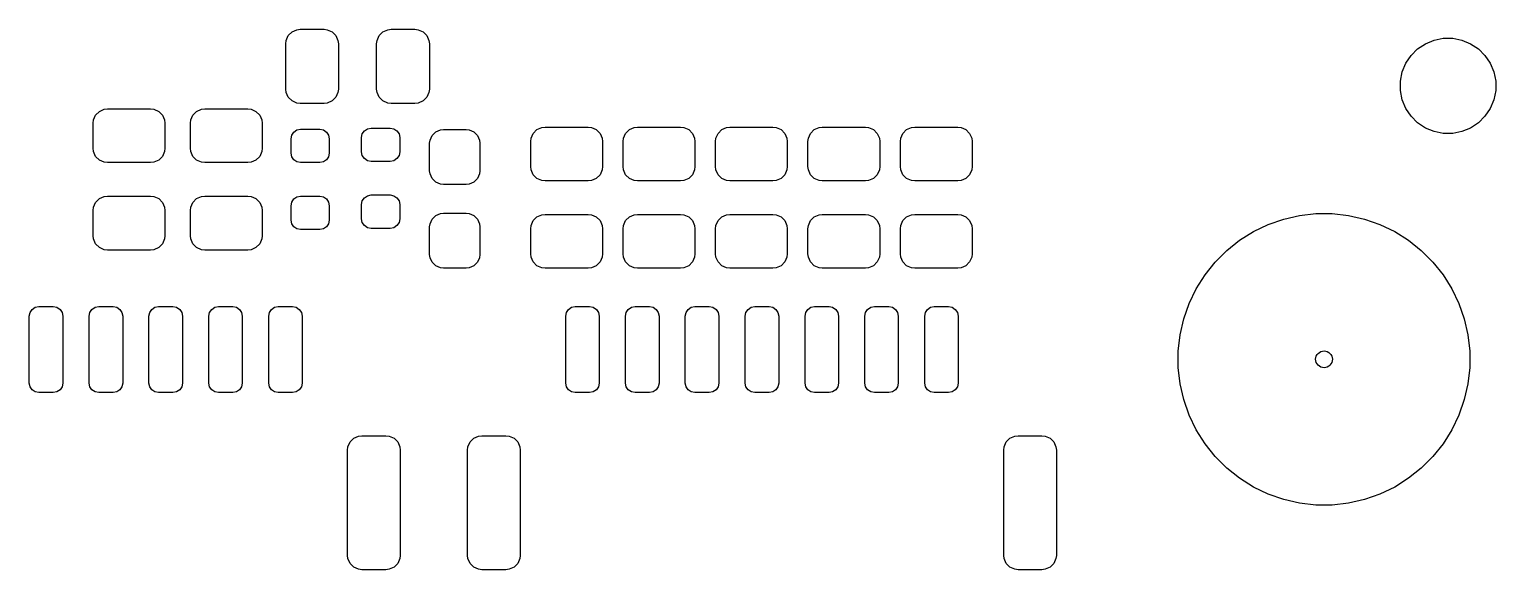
# Model space of a CAD drawing. Extents: x 0.24 to 2.94, y 0.23 to 2.13.
# Drawn here: x 1.735 to 2.941, y 0.227 to 0.672 of the extents above; entities that cross this region are included whole.
import ezdxf

# ---------------------------------------------------------------- set-up
doc = ezdxf.new("R2010")
doc.units = 0
doc.header["$MEASUREMENT"] = 0
doc.layers.add('BLACK', color=7, linetype='CONTINUOUS')

msp = doc.modelspace()

# ---------------------------------------------------------------- linework, layer by layer
at = {"layer": 'BLACK', "linetype": 'CONTINUOUS'}
for p, q in [((1.9463, 0.6624), (1.948, 0.6664)), ((1.948, 0.6664), (1.9511, 0.6694)), ((1.9511, 0.6694), (1.9551, 0.6712)), ((1.9551, 0.6712), (1.9578, 0.6715)), ((1.9578, 0.6715), (1.9774, 0.6715)), ((1.9774, 0.6715), (1.9801, 0.6712)), ((1.9801, 0.6712), (1.9841, 0.6694)), ((1.9841, 0.6694), (1.9872, 0.6664)), ((1.9872, 0.6664), (1.9889, 0.6624)), ((2.0211, 0.6624), (2.0228, 0.6664)), ((2.0228, 0.6664), (2.0259, 0.6694)), ((2.0259, 0.6694), (2.0299, 0.6712)), ((2.0299, 0.6712), (2.0326, 0.6715)), ((2.0326, 0.6715), (2.0522, 0.6715)), ((2.0522, 0.6715), (2.0549, 0.6712)), ((2.0549, 0.6712), (2.0589, 0.6694)), ((2.0589, 0.6694), (2.062, 0.6664)), ((2.062, 0.6664), (2.0637, 0.6624)), ((2.8906, 0.6627), (2.8981, 0.6642)), ((2.8981, 0.6642), (2.9059, 0.6642)), ((2.9059, 0.6642), (2.9134, 0.6627)), ((1.9459, 0.6597), (1.9463, 0.6624)), ((1.9459, 0.6223), (1.9459, 0.6597)), ((1.9889, 0.6624), (1.9893, 0.6597)), ((1.9893, 0.6597), (1.9893, 0.6223)), ((2.0207, 0.6597), (2.0211, 0.6624)), ((2.0207, 0.6223), (2.0207, 0.6597)), ((2.0637, 0.6624), (2.0641, 0.6597)), ((2.0641, 0.6597), (2.0641, 0.6223)), ((2.8716, 0.65), (2.877, 0.6554)), ((2.877, 0.6554), (2.8834, 0.6597)), ((2.8834, 0.6597), (2.8906, 0.6627)), ((2.9134, 0.6627), (2.9206, 0.6597)), ((2.9206, 0.6597), (2.927, 0.6554)), ((2.927, 0.6554), (2.9324, 0.65)), ((2.8643, 0.6364), (2.8673, 0.6436)), ((2.8673, 0.6436), (2.8716, 0.65)), ((2.9324, 0.65), (2.9367, 0.6436)), ((2.9367, 0.6436), (2.9397, 0.6364)), ((2.8628, 0.6289), (2.8643, 0.6364)), ((2.8628, 0.6211), (2.8628, 0.6289)), ((2.9397, 0.6364), (2.9412, 0.6289)), ((2.9412, 0.6289), (2.9412, 0.6211)), ((1.9463, 0.6196), (1.9459, 0.6223)), ((1.948, 0.6156), (1.9463, 0.6196)), ((1.9511, 0.6126), (1.948, 0.6156)), ((1.9872, 0.6156), (1.9841, 0.6126)), ((1.9889, 0.6196), (1.9872, 0.6156)), ((1.9893, 0.6223), (1.9889, 0.6196)), ((2.0211, 0.6196), (2.0207, 0.6223)), ((2.0228, 0.6156), (2.0211, 0.6196)), ((2.0259, 0.6126), (2.0228, 0.6156)), ((2.062, 0.6156), (2.0589, 0.6126)), ((2.0637, 0.6196), (2.062, 0.6156)), ((2.0641, 0.6223), (2.0637, 0.6196)), ((2.8643, 0.6136), (2.8628, 0.6211)), ((2.9412, 0.6211), (2.9397, 0.6136)), ((1.7895, 0.6009), (1.7926, 0.604)), ((1.7926, 0.604), (1.7966, 0.6058)), ((1.7966, 0.6058), (1.7993, 0.6061)), ((1.7993, 0.6061), (1.8347, 0.6061)), ((1.8347, 0.6061), (1.8374, 0.6058)), ((1.8374, 0.6058), (1.8414, 0.604)), ((1.8414, 0.604), (1.8445, 0.6009)), ((1.8695, 0.6009), (1.8726, 0.604)), ((1.8726, 0.604), (1.8766, 0.6058)), ((1.8766, 0.6058), (1.8793, 0.6061)), ((1.8793, 0.6061), (1.9147, 0.6061)), ((1.9147, 0.6061), (1.9174, 0.6058)), ((1.9174, 0.6058), (1.9214, 0.604)), ((1.9214, 0.604), (1.9245, 0.6009)), ((1.9551, 0.6108), (1.9511, 0.6126)), ((1.9578, 0.6105), (1.9551, 0.6108)), ((1.9774, 0.6105), (1.9578, 0.6105)), ((1.9801, 0.6108), (1.9774, 0.6105)), ((1.9841, 0.6126), (1.9801, 0.6108)), ((2.0299, 0.6108), (2.0259, 0.6126)), ((2.0326, 0.6105), (2.0299, 0.6108)), ((2.0522, 0.6105), (2.0326, 0.6105)), ((2.0549, 0.6108), (2.0522, 0.6105)), ((2.0589, 0.6126), (2.0549, 0.6108)), ((2.8673, 0.6064), (2.8643, 0.6136)), ((2.8716, 0.6), (2.8673, 0.6064)), ((2.9367, 0.6064), (2.9324, 0.6)), ((2.9397, 0.6136), (2.9367, 0.6064)), ((1.7875, 0.5943), (1.7878, 0.597)), ((1.7875, 0.5736), (1.7875, 0.5943)), ((1.7878, 0.597), (1.7895, 0.6009)), ((1.8445, 0.6009), (1.8462, 0.597)), ((1.8462, 0.597), (1.8465, 0.5943)), ((1.8465, 0.5943), (1.8465, 0.5736)), ((1.8675, 0.5943), (1.8678, 0.597)), ((1.8675, 0.5736), (1.8675, 0.5943)), ((1.8678, 0.597), (1.8695, 0.6009)), ((1.9245, 0.6009), (1.9262, 0.597)), ((1.9262, 0.597), (1.9265, 0.5943)), ((1.9265, 0.5943), (1.9265, 0.5736)), ((2.1566, 0.5908), (2.1593, 0.5911)), ((2.1593, 0.5911), (2.1947, 0.5911)), ((2.1947, 0.5911), (2.1974, 0.5908)), ((2.2326, 0.5908), (2.2353, 0.5911)), ((2.2353, 0.5911), (2.2707, 0.5911)), ((2.2707, 0.5911), (2.2734, 0.5908)), ((2.3086, 0.5908), (2.3113, 0.5911)), ((2.3113, 0.5911), (2.3467, 0.5911)), ((2.3467, 0.5911), (2.3494, 0.5908)), ((2.3846, 0.5908), (2.3873, 0.5911)), ((2.3873, 0.5911), (2.4227, 0.5911)), ((2.4227, 0.5911), (2.4254, 0.5908)), ((2.4606, 0.5908), (2.4633, 0.5911)), ((2.4633, 0.5911), (2.4987, 0.5911)), ((2.4987, 0.5911), (2.5014, 0.5908)), ((2.877, 0.5946), (2.8716, 0.6)), ((2.8834, 0.5903), (2.877, 0.5946)), ((2.927, 0.5946), (2.9206, 0.5903)), ((2.9324, 0.6), (2.927, 0.5946)), ((1.9503, 0.5815), (1.9509, 0.5845)), ((1.9503, 0.5697), (1.9503, 0.5815)), ((1.9509, 0.5845), (1.9526, 0.587)), ((1.9526, 0.587), (1.9551, 0.5887)), ((1.9551, 0.5887), (1.9581, 0.5893)), ((1.9581, 0.5893), (1.9739, 0.5893)), ((1.9739, 0.5893), (1.9769, 0.5887)), ((1.9769, 0.5887), (1.9794, 0.587)), ((1.9794, 0.587), (1.9811, 0.5845)), ((1.9811, 0.5845), (1.9817, 0.5815)), ((1.9817, 0.5815), (1.9817, 0.5697)), ((2.0083, 0.5825), (2.0089, 0.5855)), ((2.0083, 0.5707), (2.0083, 0.5825)), ((2.0089, 0.5855), (2.0106, 0.588)), ((2.0106, 0.588), (2.0131, 0.5897)), ((2.0131, 0.5897), (2.0161, 0.5903)), ((2.0161, 0.5903), (2.0319, 0.5903)), ((2.0319, 0.5903), (2.0349, 0.5897)), ((2.0349, 0.5897), (2.0374, 0.588)), ((2.0374, 0.588), (2.0391, 0.5855)), ((2.0391, 0.5855), (2.0397, 0.5825)), ((2.0397, 0.5825), (2.0397, 0.5707)), ((2.0643, 0.5778), (2.0646, 0.5804)), ((2.0646, 0.5804), (2.0663, 0.5842)), ((2.0663, 0.5842), (2.0693, 0.5871)), ((2.0693, 0.5871), (2.0731, 0.5888)), ((2.0731, 0.5888), (2.0756, 0.5891)), ((2.0756, 0.5891), (2.0944, 0.5891)), ((2.0944, 0.5891), (2.0969, 0.5888)), ((2.0969, 0.5888), (2.1007, 0.5871)), ((2.1007, 0.5871), (2.1037, 0.5842)), ((2.1037, 0.5842), (2.1054, 0.5804)), ((2.1054, 0.5804), (2.1057, 0.5778)), ((2.1475, 0.5793), (2.1478, 0.582)), ((2.1475, 0.5586), (2.1475, 0.5793)), ((2.1478, 0.582), (2.1495, 0.5859)), ((2.1495, 0.5859), (2.1526, 0.589)), ((2.1526, 0.589), (2.1566, 0.5908)), ((2.1974, 0.5908), (2.2014, 0.589)), ((2.2014, 0.589), (2.2045, 0.5859)), ((2.2045, 0.5859), (2.2062, 0.582)), ((2.2062, 0.582), (2.2065, 0.5793)), ((2.2065, 0.5793), (2.2065, 0.5586)), ((2.2235, 0.5793), (2.2238, 0.582)), ((2.2235, 0.5586), (2.2235, 0.5793)), ((2.2238, 0.582), (2.2255, 0.5859)), ((2.2255, 0.5859), (2.2286, 0.589)), ((2.2286, 0.589), (2.2326, 0.5908)), ((2.2734, 0.5908), (2.2774, 0.589)), ((2.2774, 0.589), (2.2805, 0.5859)), ((2.2805, 0.5859), (2.2822, 0.582)), ((2.2822, 0.582), (2.2825, 0.5793)), ((2.2825, 0.5793), (2.2825, 0.5586)), ((2.2995, 0.5793), (2.2998, 0.582)), ((2.2995, 0.5586), (2.2995, 0.5793)), ((2.2998, 0.582), (2.3015, 0.5859)), ((2.3015, 0.5859), (2.3046, 0.589)), ((2.3046, 0.589), (2.3086, 0.5908)), ((2.3494, 0.5908), (2.3534, 0.589)), ((2.3534, 0.589), (2.3565, 0.5859)), ((2.3565, 0.5859), (2.3582, 0.582)), ((2.3582, 0.582), (2.3585, 0.5793)), ((2.3585, 0.5793), (2.3585, 0.5586)), ((2.3755, 0.5793), (2.3758, 0.582)), ((2.3755, 0.5586), (2.3755, 0.5793)), ((2.3758, 0.582), (2.3775, 0.5859)), ((2.3775, 0.5859), (2.3806, 0.589)), ((2.3806, 0.589), (2.3846, 0.5908)), ((2.4254, 0.5908), (2.4294, 0.589)), ((2.4294, 0.589), (2.4325, 0.5859)), ((2.4325, 0.5859), (2.4342, 0.582)), ((2.4342, 0.582), (2.4345, 0.5793)), ((2.4345, 0.5793), (2.4345, 0.5586)), ((2.4515, 0.5793), (2.4518, 0.582)), ((2.4515, 0.5586), (2.4515, 0.5793)), ((2.4518, 0.582), (2.4535, 0.5859)), ((2.4535, 0.5859), (2.4566, 0.589)), ((2.4566, 0.589), (2.4606, 0.5908)), ((2.5014, 0.5908), (2.5054, 0.589)), ((2.5054, 0.589), (2.5085, 0.5859)), ((2.5085, 0.5859), (2.5102, 0.582)), ((2.5102, 0.582), (2.5105, 0.5793)), ((2.5105, 0.5793), (2.5105, 0.5586)), ((2.8906, 0.5873), (2.8834, 0.5903)), ((2.8981, 0.5858), (2.8906, 0.5873)), ((2.9059, 0.5858), (2.8981, 0.5858)), ((2.9134, 0.5873), (2.9059, 0.5858)), ((2.9206, 0.5903), (2.9134, 0.5873)), ((1.7878, 0.5709), (1.7875, 0.5736)), ((1.7895, 0.5669), (1.7878, 0.5709)), ((1.7926, 0.5638), (1.7895, 0.5669)), ((1.8445, 0.5669), (1.8414, 0.5638)), ((1.8462, 0.5709), (1.8445, 0.5669)), ((1.8465, 0.5736), (1.8462, 0.5709)), ((1.8678, 0.5709), (1.8675, 0.5736)), ((1.8695, 0.5669), (1.8678, 0.5709)), ((1.8726, 0.5638), (1.8695, 0.5669)), ((1.9245, 0.5669), (1.9214, 0.5638)), ((1.9262, 0.5709), (1.9245, 0.5669)), ((1.9265, 0.5736), (1.9262, 0.5709)), ((1.9509, 0.5666), (1.9503, 0.5697)), ((1.9817, 0.5697), (1.9811, 0.5666)), ((2.0089, 0.5676), (2.0083, 0.5707)), ((2.0106, 0.5651), (2.0089, 0.5676)), ((2.0391, 0.5676), (2.0374, 0.5651)), ((2.0397, 0.5707), (2.0391, 0.5676)), ((2.0643, 0.5551), (2.0643, 0.5778)), ((2.1057, 0.5778), (2.1057, 0.5551)), ((1.7966, 0.5621), (1.7926, 0.5638)), ((1.7993, 0.5618), (1.7966, 0.5621)), ((1.8347, 0.5618), (1.7993, 0.5618)), ((1.8374, 0.5621), (1.8347, 0.5618)), ((1.8414, 0.5638), (1.8374, 0.5621)), ((1.8766, 0.5621), (1.8726, 0.5638)), ((1.8793, 0.5618), (1.8766, 0.5621)), ((1.9147, 0.5618), (1.8793, 0.5618)), ((1.9174, 0.5621), (1.9147, 0.5618)), ((1.9214, 0.5638), (1.9174, 0.5621)), ((1.9526, 0.5641), (1.9509, 0.5666)), ((1.9551, 0.5624), (1.9526, 0.5641)), ((1.9581, 0.5618), (1.9551, 0.5624)), ((1.9739, 0.5618), (1.9581, 0.5618)), ((1.9769, 0.5624), (1.9739, 0.5618)), ((1.9794, 0.5641), (1.9769, 0.5624)), ((1.9811, 0.5666), (1.9794, 0.5641)), ((2.0131, 0.5634), (2.0106, 0.5651)), ((2.0161, 0.5628), (2.0131, 0.5634)), ((2.0319, 0.5628), (2.0161, 0.5628)), ((2.0349, 0.5634), (2.0319, 0.5628)), ((2.0374, 0.5651), (2.0349, 0.5634)), ((2.0646, 0.5525), (2.0643, 0.5551)), ((2.1057, 0.5551), (2.1054, 0.5525)), ((2.1478, 0.5559), (2.1475, 0.5586)), ((2.1495, 0.5519), (2.1478, 0.5559)), ((2.2062, 0.5559), (2.2045, 0.5519)), ((2.2065, 0.5586), (2.2062, 0.5559)), ((2.2238, 0.5559), (2.2235, 0.5586)), ((2.2255, 0.5519), (2.2238, 0.5559)), ((2.2822, 0.5559), (2.2805, 0.5519)), ((2.2825, 0.5586), (2.2822, 0.5559)), ((2.2998, 0.5559), (2.2995, 0.5586)), ((2.3015, 0.5519), (2.2998, 0.5559)), ((2.3582, 0.5559), (2.3565, 0.5519)), ((2.3585, 0.5586), (2.3582, 0.5559)), ((2.3758, 0.5559), (2.3755, 0.5586)), ((2.3775, 0.5519), (2.3758, 0.5559)), ((2.4342, 0.5559), (2.4325, 0.5519)), ((2.4345, 0.5586), (2.4342, 0.5559)), ((2.4518, 0.5559), (2.4515, 0.5586)), ((2.4535, 0.5519), (2.4518, 0.5559)), ((2.5102, 0.5559), (2.5085, 0.5519)), ((2.5105, 0.5586), (2.5102, 0.5559)), ((2.0663, 0.5487), (2.0646, 0.5525)), ((2.0693, 0.5458), (2.0663, 0.5487)), ((2.0731, 0.5441), (2.0693, 0.5458)), ((2.0756, 0.5438), (2.0731, 0.5441)), ((2.0944, 0.5438), (2.0756, 0.5438)), ((2.0969, 0.5441), (2.0944, 0.5438)), ((2.1007, 0.5458), (2.0969, 0.5441)), ((2.1037, 0.5487), (2.1007, 0.5458)), ((2.1054, 0.5525), (2.1037, 0.5487)), ((2.1526, 0.5488), (2.1495, 0.5519)), ((2.1566, 0.5471), (2.1526, 0.5488)), ((2.1593, 0.5468), (2.1566, 0.5471)), ((2.1947, 0.5468), (2.1593, 0.5468)), ((2.1974, 0.5471), (2.1947, 0.5468)), ((2.2014, 0.5488), (2.1974, 0.5471)), ((2.2045, 0.5519), (2.2014, 0.5488)), ((2.2286, 0.5488), (2.2255, 0.5519)), ((2.2326, 0.5471), (2.2286, 0.5488)), ((2.2353, 0.5468), (2.2326, 0.5471)), ((2.2707, 0.5468), (2.2353, 0.5468)), ((2.2734, 0.5471), (2.2707, 0.5468)), ((2.2774, 0.5488), (2.2734, 0.5471)), ((2.2805, 0.5519), (2.2774, 0.5488)), ((2.3046, 0.5488), (2.3015, 0.5519)), ((2.3086, 0.5471), (2.3046, 0.5488)), ((2.3113, 0.5468), (2.3086, 0.5471)), ((2.3467, 0.5468), (2.3113, 0.5468)), ((2.3494, 0.5471), (2.3467, 0.5468)), ((2.3534, 0.5488), (2.3494, 0.5471)), ((2.3565, 0.5519), (2.3534, 0.5488)), ((2.3806, 0.5488), (2.3775, 0.5519)), ((2.3846, 0.5471), (2.3806, 0.5488)), ((2.3873, 0.5468), (2.3846, 0.5471)), ((2.4227, 0.5468), (2.3873, 0.5468)), ((2.4254, 0.5471), (2.4227, 0.5468)), ((2.4294, 0.5488), (2.4254, 0.5471)), ((2.4325, 0.5519), (2.4294, 0.5488)), ((2.4566, 0.5488), (2.4535, 0.5519)), ((2.4606, 0.5471), (2.4566, 0.5488)), ((2.4633, 0.5468), (2.4606, 0.5471)), ((2.4987, 0.5468), (2.4633, 0.5468)), ((2.5014, 0.5471), (2.4987, 0.5468)), ((2.5054, 0.5488), (2.5014, 0.5471)), ((2.5085, 0.5519), (2.5054, 0.5488)), ((1.7895, 0.5291), (1.7926, 0.5322)), ((1.7926, 0.5322), (1.7966, 0.5339)), ((1.7966, 0.5339), (1.7993, 0.5342)), ((1.7993, 0.5342), (1.8347, 0.5342)), ((1.8347, 0.5342), (1.8374, 0.5339)), ((1.8374, 0.5339), (1.8414, 0.5322)), ((1.8414, 0.5322), (1.8445, 0.5291)), ((1.8695, 0.5291), (1.8726, 0.5322)), ((1.8726, 0.5322), (1.8766, 0.5339)), ((1.8766, 0.5339), (1.8793, 0.5342)), ((1.8793, 0.5342), (1.9147, 0.5342)), ((1.9147, 0.5342), (1.9174, 0.5339)), ((1.9174, 0.5339), (1.9214, 0.5322)), ((1.9214, 0.5322), (1.9245, 0.5291)), ((1.9509, 0.5294), (1.9526, 0.5319)), ((1.9526, 0.5319), (1.9551, 0.5336)), ((1.9551, 0.5336), (1.9581, 0.5342)), ((1.9581, 0.5342), (1.9739, 0.5342)), ((1.9739, 0.5342), (1.9769, 0.5336)), ((1.9769, 0.5336), (1.9794, 0.5319)), ((1.9794, 0.5319), (1.9811, 0.5294)), ((2.0089, 0.5304), (2.0106, 0.5329)), ((2.0106, 0.5329), (2.0131, 0.5346)), ((2.0131, 0.5346), (2.0161, 0.5352)), ((2.0161, 0.5352), (2.0319, 0.5352)), ((2.0319, 0.5352), (2.0349, 0.5346)), ((2.0349, 0.5346), (2.0374, 0.5329)), ((2.0374, 0.5329), (2.0391, 0.5304)), ((1.7875, 0.5224), (1.7878, 0.5251)), ((1.7875, 0.5017), (1.7875, 0.5224)), ((1.7878, 0.5251), (1.7895, 0.5291)), ((1.8445, 0.5291), (1.8462, 0.5251)), ((1.8462, 0.5251), (1.8465, 0.5224)), ((1.8465, 0.5224), (1.8465, 0.5017)), ((1.8675, 0.5224), (1.8678, 0.5251)), ((1.8675, 0.5017), (1.8675, 0.5224)), ((1.8678, 0.5251), (1.8695, 0.5291)), ((1.9245, 0.5291), (1.9262, 0.5251)), ((1.9262, 0.5251), (1.9265, 0.5224)), ((1.9265, 0.5224), (1.9265, 0.5017)), ((1.9503, 0.5263), (1.9509, 0.5294)), ((1.9503, 0.5145), (1.9503, 0.5263)), ((1.9811, 0.5294), (1.9817, 0.5263)), ((1.9817, 0.5263), (1.9817, 0.5145)), ((2.0083, 0.5273), (2.0089, 0.5304)), ((2.0083, 0.5155), (2.0083, 0.5273)), ((2.0391, 0.5304), (2.0397, 0.5273)), ((2.0397, 0.5273), (2.0397, 0.5155)), ((2.0693, 0.5182), (2.0731, 0.5199)), ((2.0731, 0.5199), (2.0756, 0.5202)), ((2.0756, 0.5202), (2.0944, 0.5202)), ((2.0944, 0.5202), (2.0969, 0.5199)), ((2.0969, 0.5199), (2.1007, 0.5182)), ((2.1526, 0.5172), (2.1566, 0.5189)), ((2.1566, 0.5189), (2.1593, 0.5192)), ((2.1593, 0.5192), (2.1947, 0.5192)), ((2.1947, 0.5192), (2.1974, 0.5189)), ((2.1974, 0.5189), (2.2014, 0.5172)), ((2.2286, 0.5172), (2.2326, 0.5189)), ((2.2326, 0.5189), (2.2353, 0.5192)), ((2.2353, 0.5192), (2.2707, 0.5192)), ((2.2707, 0.5192), (2.2734, 0.5189)), ((2.2734, 0.5189), (2.2774, 0.5172)), ((2.3046, 0.5172), (2.3086, 0.5189)), ((2.3086, 0.5189), (2.3113, 0.5192)), ((2.3113, 0.5192), (2.3467, 0.5192)), ((2.3467, 0.5192), (2.3494, 0.5189)), ((2.3494, 0.5189), (2.3534, 0.5172)), ((2.3806, 0.5172), (2.3846, 0.5189)), ((2.3846, 0.5189), (2.3873, 0.5192)), ((2.3873, 0.5192), (2.4227, 0.5192)), ((2.4227, 0.5192), (2.4254, 0.5189)), ((2.4254, 0.5189), (2.4294, 0.5172)), ((2.4566, 0.5172), (2.4606, 0.5189)), ((2.4606, 0.5189), (2.4633, 0.5192)), ((2.4633, 0.5192), (2.4987, 0.5192)), ((2.4987, 0.5192), (2.5014, 0.5189)), ((2.5014, 0.5189), (2.5054, 0.5172)), ((2.7799, 0.5184), (2.7933, 0.5199)), ((2.7933, 0.5199), (2.8067, 0.5199)), ((2.8067, 0.5199), (2.8201, 0.5184)), ((1.9509, 0.5115), (1.9503, 0.5145)), ((1.9526, 0.509), (1.9509, 0.5115)), ((1.9551, 0.5073), (1.9526, 0.509)), ((1.9581, 0.5067), (1.9551, 0.5073)), ((1.9739, 0.5067), (1.9581, 0.5067)), ((1.9769, 0.5073), (1.9739, 0.5067)), ((1.9794, 0.509), (1.9769, 0.5073)), ((1.9811, 0.5115), (1.9794, 0.509)), ((1.9817, 0.5145), (1.9811, 0.5115)), ((2.0089, 0.5125), (2.0083, 0.5155)), ((2.0106, 0.51), (2.0089, 0.5125)), ((2.0131, 0.5083), (2.0106, 0.51)), ((2.0161, 0.5077), (2.0131, 0.5083)), ((2.0319, 0.5077), (2.0161, 0.5077)), ((2.0349, 0.5083), (2.0319, 0.5077)), ((2.0374, 0.51), (2.0349, 0.5083)), ((2.0391, 0.5125), (2.0374, 0.51)), ((2.0397, 0.5155), (2.0391, 0.5125)), ((2.0643, 0.5089), (2.0646, 0.5115)), ((2.0643, 0.4862), (2.0643, 0.5089)), ((2.0646, 0.5115), (2.0663, 0.5153)), ((2.0663, 0.5153), (2.0693, 0.5182)), ((2.1007, 0.5182), (2.1037, 0.5153)), ((2.1037, 0.5153), (2.1054, 0.5115)), ((2.1054, 0.5115), (2.1057, 0.5089)), ((2.1057, 0.5089), (2.1057, 0.4862)), ((2.1475, 0.5074), (2.1478, 0.5101)), ((2.1475, 0.4867), (2.1475, 0.5074)), ((2.1478, 0.5101), (2.1495, 0.5141)), ((2.1495, 0.5141), (2.1526, 0.5172)), ((2.2014, 0.5172), (2.2045, 0.5141)), ((2.2045, 0.5141), (2.2062, 0.5101)), ((2.2062, 0.5101), (2.2065, 0.5074)), ((2.2065, 0.5074), (2.2065, 0.4867)), ((2.2235, 0.5074), (2.2238, 0.5101)), ((2.2235, 0.4867), (2.2235, 0.5074)), ((2.2238, 0.5101), (2.2255, 0.5141)), ((2.2255, 0.5141), (2.2286, 0.5172)), ((2.2774, 0.5172), (2.2805, 0.5141)), ((2.2805, 0.5141), (2.2822, 0.5101)), ((2.2822, 0.5101), (2.2825, 0.5074)), ((2.2825, 0.5074), (2.2825, 0.4867)), ((2.2995, 0.5074), (2.2998, 0.5101)), ((2.2995, 0.4867), (2.2995, 0.5074)), ((2.2998, 0.5101), (2.3015, 0.5141)), ((2.3015, 0.5141), (2.3046, 0.5172)), ((2.3534, 0.5172), (2.3565, 0.5141)), ((2.3565, 0.5141), (2.3582, 0.5101)), ((2.3582, 0.5101), (2.3585, 0.5074)), ((2.3585, 0.5074), (2.3585, 0.4867)), ((2.3755, 0.5074), (2.3758, 0.5101)), ((2.3755, 0.4867), (2.3755, 0.5074)), ((2.3758, 0.5101), (2.3775, 0.5141)), ((2.3775, 0.5141), (2.3806, 0.5172)), ((2.4294, 0.5172), (2.4325, 0.5141)), ((2.4325, 0.5141), (2.4342, 0.5101)), ((2.4342, 0.5101), (2.4345, 0.5074)), ((2.4345, 0.5074), (2.4345, 0.4867)), ((2.4515, 0.5074), (2.4518, 0.5101)), ((2.4515, 0.4867), (2.4515, 0.5074)), ((2.4518, 0.5101), (2.4535, 0.5141)), ((2.4535, 0.5141), (2.4566, 0.5172)), ((2.5054, 0.5172), (2.5085, 0.5141)), ((2.5085, 0.5141), (2.5102, 0.5101)), ((2.5102, 0.5101), (2.5105, 0.5074)), ((2.5105, 0.5074), (2.5105, 0.4867)), ((2.7419, 0.5051), (2.754, 0.5109)), ((2.754, 0.5109), (2.7668, 0.5154)), ((2.7668, 0.5154), (2.7799, 0.5184)), ((2.8201, 0.5184), (2.8332, 0.5154)), ((2.8332, 0.5154), (2.846, 0.5109)), ((2.846, 0.5109), (2.8581, 0.5051)), ((1.7878, 0.499), (1.7875, 0.5017)), ((1.7895, 0.4951), (1.7878, 0.499)), ((1.7926, 0.492), (1.7895, 0.4951)), ((1.8445, 0.4951), (1.8414, 0.492)), ((1.8462, 0.499), (1.8445, 0.4951)), ((1.8465, 0.5017), (1.8462, 0.499)), ((1.8678, 0.499), (1.8675, 0.5017)), ((1.8695, 0.4951), (1.8678, 0.499)), ((1.8726, 0.492), (1.8695, 0.4951)), ((1.9245, 0.4951), (1.9214, 0.492)), ((1.9262, 0.499), (1.9245, 0.4951)), ((1.9265, 0.5017), (1.9262, 0.499)), ((2.72, 0.4895), (2.7305, 0.4979)), ((2.7305, 0.4979), (2.7419, 0.5051)), ((2.8581, 0.5051), (2.8695, 0.4979)), ((2.8695, 0.4979), (2.88, 0.4895)), ((1.7966, 0.4902), (1.7926, 0.492)), ((1.7993, 0.4899), (1.7966, 0.4902)), ((1.8347, 0.4899), (1.7993, 0.4899)), ((1.8374, 0.4902), (1.8347, 0.4899)), ((1.8414, 0.492), (1.8374, 0.4902)), ((1.8766, 0.4902), (1.8726, 0.492)), ((1.8793, 0.4899), (1.8766, 0.4902)), ((1.9147, 0.4899), (1.8793, 0.4899)), ((1.9174, 0.4902), (1.9147, 0.4899)), ((1.9214, 0.492), (1.9174, 0.4902)), ((2.0646, 0.4836), (2.0643, 0.4862)), ((2.0663, 0.4798), (2.0646, 0.4836)), ((2.1054, 0.4836), (2.1037, 0.4798)), ((2.1057, 0.4862), (2.1054, 0.4836)), ((2.1478, 0.484), (2.1475, 0.4867)), ((2.1495, 0.4801), (2.1478, 0.484)), ((2.2062, 0.484), (2.2045, 0.4801)), ((2.2065, 0.4867), (2.2062, 0.484)), ((2.2238, 0.484), (2.2235, 0.4867)), ((2.2255, 0.4801), (2.2238, 0.484)), ((2.2822, 0.484), (2.2805, 0.4801)), ((2.2825, 0.4867), (2.2822, 0.484)), ((2.2998, 0.484), (2.2995, 0.4867)), ((2.3015, 0.4801), (2.2998, 0.484)), ((2.3582, 0.484), (2.3565, 0.4801)), ((2.3585, 0.4867), (2.3582, 0.484)), ((2.3758, 0.484), (2.3755, 0.4867)), ((2.3775, 0.4801), (2.3758, 0.484)), ((2.4342, 0.484), (2.4325, 0.4801)), ((2.4345, 0.4867), (2.4342, 0.484)), ((2.4518, 0.484), (2.4515, 0.4867)), ((2.4535, 0.4801), (2.4518, 0.484)), ((2.5102, 0.484), (2.5085, 0.4801)), ((2.5105, 0.4867), (2.5102, 0.484)), ((2.7105, 0.48), (2.72, 0.4895)), ((2.88, 0.4895), (2.8895, 0.48)), ((2.0693, 0.4769), (2.0663, 0.4798)), ((2.0731, 0.4752), (2.0693, 0.4769)), ((2.0756, 0.4749), (2.0731, 0.4752)), ((2.0944, 0.4749), (2.0756, 0.4749)), ((2.0969, 0.4752), (2.0944, 0.4749)), ((2.1007, 0.4769), (2.0969, 0.4752)), ((2.1037, 0.4798), (2.1007, 0.4769)), ((2.1526, 0.477), (2.1495, 0.4801)), ((2.1566, 0.4752), (2.1526, 0.477)), ((2.1593, 0.4749), (2.1566, 0.4752)), ((2.1947, 0.4749), (2.1593, 0.4749)), ((2.1974, 0.4752), (2.1947, 0.4749)), ((2.2014, 0.477), (2.1974, 0.4752)), ((2.2045, 0.4801), (2.2014, 0.477)), ((2.2286, 0.477), (2.2255, 0.4801)), ((2.2326, 0.4752), (2.2286, 0.477)), ((2.2353, 0.4749), (2.2326, 0.4752)), ((2.2707, 0.4749), (2.2353, 0.4749)), ((2.2734, 0.4752), (2.2707, 0.4749)), ((2.2774, 0.477), (2.2734, 0.4752)), ((2.2805, 0.4801), (2.2774, 0.477)), ((2.3046, 0.477), (2.3015, 0.4801)), ((2.3086, 0.4752), (2.3046, 0.477)), ((2.3113, 0.4749), (2.3086, 0.4752)), ((2.3467, 0.4749), (2.3113, 0.4749)), ((2.3494, 0.4752), (2.3467, 0.4749)), ((2.3534, 0.477), (2.3494, 0.4752)), ((2.3565, 0.4801), (2.3534, 0.477)), ((2.3806, 0.477), (2.3775, 0.4801)), ((2.3846, 0.4752), (2.3806, 0.477)), ((2.3873, 0.4749), (2.3846, 0.4752)), ((2.4227, 0.4749), (2.3873, 0.4749)), ((2.4254, 0.4752), (2.4227, 0.4749)), ((2.4294, 0.477), (2.4254, 0.4752)), ((2.4325, 0.4801), (2.4294, 0.477)), ((2.4566, 0.477), (2.4535, 0.4801)), ((2.4606, 0.4752), (2.4566, 0.477)), ((2.4633, 0.4749), (2.4606, 0.4752)), ((2.4987, 0.4749), (2.4633, 0.4749)), ((2.5014, 0.4752), (2.4987, 0.4749)), ((2.5054, 0.477), (2.5014, 0.4752)), ((2.5085, 0.4801), (2.5054, 0.477)), ((2.7021, 0.4695), (2.7105, 0.48)), ((2.8895, 0.48), (2.8979, 0.4695)), ((2.6949, 0.4581), (2.7021, 0.4695)), ((2.8979, 0.4695), (2.9051, 0.4581)), ((2.6891, 0.446), (2.6949, 0.4581)), ((2.9051, 0.4581), (2.9109, 0.446)), ((1.735, 0.4356), (1.7356, 0.4386)), ((1.735, 0.3804), (1.735, 0.4356)), ((1.7356, 0.4386), (1.7373, 0.4411)), ((1.7373, 0.4411), (1.7399, 0.4428)), ((1.7399, 0.4428), (1.7429, 0.4434)), ((1.7429, 0.4434), (1.7547, 0.4434)), ((1.7547, 0.4434), (1.7577, 0.4428)), ((1.7577, 0.4428), (1.7603, 0.4411)), ((1.7603, 0.4411), (1.762, 0.4386)), ((1.762, 0.4386), (1.7626, 0.4356)), ((1.7626, 0.4356), (1.7626, 0.3804)), ((1.7842, 0.4356), (1.7848, 0.4386)), ((1.7842, 0.3804), (1.7842, 0.4356)), ((1.7848, 0.4386), (1.7865, 0.4411)), ((1.7865, 0.4411), (1.7891, 0.4428)), ((1.7891, 0.4428), (1.7921, 0.4434)), ((1.7921, 0.4434), (1.8039, 0.4434)), ((1.8039, 0.4434), (1.8069, 0.4428)), ((1.8069, 0.4428), (1.8095, 0.4411)), ((1.8095, 0.4411), (1.8112, 0.4386)), ((1.8112, 0.4386), (1.8118, 0.4356)), ((1.8118, 0.4356), (1.8118, 0.3804)), ((1.8334, 0.4356), (1.834, 0.4386)), ((1.8334, 0.3804), (1.8334, 0.4356)), ((1.834, 0.4386), (1.8357, 0.4411)), ((1.8357, 0.4411), (1.8383, 0.4428)), ((1.8383, 0.4428), (1.8413, 0.4434)), ((1.8413, 0.4434), (1.8531, 0.4434)), ((1.8531, 0.4434), (1.8561, 0.4428)), ((1.8561, 0.4428), (1.8587, 0.4411)), ((1.8587, 0.4411), (1.8604, 0.4386)), ((1.8604, 0.4386), (1.861, 0.4356)), ((1.861, 0.4356), (1.861, 0.3804)), ((1.8826, 0.4356), (1.8832, 0.4386)), ((1.8826, 0.3804), (1.8826, 0.4356)), ((1.8832, 0.4386), (1.885, 0.4411)), ((1.885, 0.4411), (1.8875, 0.4428)), ((1.8875, 0.4428), (1.8905, 0.4434)), ((1.8905, 0.4434), (1.9023, 0.4434)), ((1.9023, 0.4434), (1.9053, 0.4428)), ((1.9053, 0.4428), (1.9079, 0.4411)), ((1.9079, 0.4411), (1.9096, 0.4386)), ((1.9096, 0.4386), (1.9102, 0.4356)), ((1.9102, 0.4356), (1.9102, 0.3804)), ((1.9319, 0.4356), (1.9325, 0.4386)), ((1.9319, 0.3804), (1.9319, 0.4356)), ((1.9325, 0.4386), (1.9342, 0.4411)), ((1.9342, 0.4411), (1.9367, 0.4428)), ((1.9367, 0.4428), (1.9397, 0.4434)), ((1.9397, 0.4434), (1.9515, 0.4434)), ((1.9515, 0.4434), (1.9546, 0.4428)), ((1.9546, 0.4428), (1.9571, 0.4411)), ((1.9571, 0.4411), (1.9588, 0.4386)), ((1.9588, 0.4386), (1.9594, 0.4356)), ((1.9594, 0.4356), (1.9594, 0.3804)), ((2.1762, 0.4356), (2.1768, 0.4386)), ((2.1762, 0.3804), (2.1762, 0.4356)), ((2.1768, 0.4386), (2.1785, 0.4411)), ((2.1785, 0.4411), (2.1811, 0.4428)), ((2.1811, 0.4428), (2.1841, 0.4434)), ((2.1841, 0.4434), (2.1959, 0.4434)), ((2.1959, 0.4434), (2.1989, 0.4428)), ((2.1989, 0.4428), (2.2015, 0.4411)), ((2.2015, 0.4411), (2.2032, 0.4386)), ((2.2032, 0.4386), (2.2038, 0.4356)), ((2.2038, 0.4356), (2.2038, 0.3804)), ((2.2254, 0.4356), (2.226, 0.4386)), ((2.2254, 0.3804), (2.2254, 0.4356)), ((2.226, 0.4386), (2.2277, 0.4411)), ((2.2277, 0.4411), (2.2303, 0.4428)), ((2.2303, 0.4428), (2.2333, 0.4434)), ((2.2333, 0.4434), (2.2451, 0.4434)), ((2.2451, 0.4434), (2.2481, 0.4428)), ((2.2481, 0.4428), (2.2507, 0.4411)), ((2.2507, 0.4411), (2.2524, 0.4386)), ((2.2524, 0.4386), (2.253, 0.4356)), ((2.253, 0.4356), (2.253, 0.3804)), ((2.2746, 0.4356), (2.2752, 0.4386)), ((2.2746, 0.3804), (2.2746, 0.4356)), ((2.2752, 0.4386), (2.277, 0.4411)), ((2.277, 0.4411), (2.2795, 0.4428)), ((2.2795, 0.4428), (2.2825, 0.4434)), ((2.2825, 0.4434), (2.2943, 0.4434)), ((2.2943, 0.4434), (2.2973, 0.4428)), ((2.2973, 0.4428), (2.2999, 0.4411)), ((2.2999, 0.4411), (2.3016, 0.4386)), ((2.3016, 0.4386), (2.3022, 0.4356)), ((2.3022, 0.4356), (2.3022, 0.3804)), ((2.3239, 0.4356), (2.3245, 0.4386)), ((2.3239, 0.3804), (2.3239, 0.4356)), ((2.3245, 0.4386), (2.3262, 0.4411)), ((2.3262, 0.4411), (2.3287, 0.4428)), ((2.3287, 0.4428), (2.3317, 0.4434)), ((2.3317, 0.4434), (2.3435, 0.4434)), ((2.3435, 0.4434), (2.3466, 0.4428)), ((2.3466, 0.4428), (2.3491, 0.4411)), ((2.3491, 0.4411), (2.3508, 0.4386)), ((2.3508, 0.4386), (2.3514, 0.4356)), ((2.3514, 0.4356), (2.3514, 0.3804)), ((2.3731, 0.4356), (2.3737, 0.4386)), ((2.3731, 0.3804), (2.3731, 0.4356)), ((2.3737, 0.4386), (2.3754, 0.4411)), ((2.3754, 0.4411), (2.3779, 0.4428)), ((2.3779, 0.4428), (2.3809, 0.4434)), ((2.3809, 0.4434), (2.3928, 0.4434)), ((2.3928, 0.4434), (2.3958, 0.4428)), ((2.3958, 0.4428), (2.3983, 0.4411)), ((2.3983, 0.4411), (2.4, 0.4386)), ((2.4, 0.4386), (2.4006, 0.4356)), ((2.4006, 0.4356), (2.4006, 0.3804)), ((2.4223, 0.4356), (2.4229, 0.4386)), ((2.4223, 0.3804), (2.4223, 0.4356)), ((2.4229, 0.4386), (2.4246, 0.4411)), ((2.4246, 0.4411), (2.4271, 0.4428)), ((2.4271, 0.4428), (2.4302, 0.4434)), ((2.4302, 0.4434), (2.442, 0.4434)), ((2.442, 0.4434), (2.445, 0.4428)), ((2.445, 0.4428), (2.4475, 0.4411)), ((2.4475, 0.4411), (2.4492, 0.4386)), ((2.4492, 0.4386), (2.4498, 0.4356)), ((2.4498, 0.4356), (2.4498, 0.3804)), ((2.4715, 0.4356), (2.4721, 0.4386)), ((2.4715, 0.3804), (2.4715, 0.4356)), ((2.4721, 0.4386), (2.4738, 0.4411)), ((2.4738, 0.4411), (2.4764, 0.4428)), ((2.4764, 0.4428), (2.4794, 0.4434)), ((2.4794, 0.4434), (2.4912, 0.4434)), ((2.4912, 0.4434), (2.4942, 0.4428)), ((2.4942, 0.4428), (2.4967, 0.4411)), ((2.4967, 0.4411), (2.4985, 0.4386)), ((2.4985, 0.4386), (2.4991, 0.4356)), ((2.4991, 0.4356), (2.4991, 0.3804)), ((2.6846, 0.4332), (2.6891, 0.446)), ((2.9109, 0.446), (2.9154, 0.4332)), ((2.6816, 0.4201), (2.6846, 0.4332)), ((2.9154, 0.4332), (2.9184, 0.4201)), ((2.6801, 0.4067), (2.6816, 0.4201)), ((2.9184, 0.4201), (2.9199, 0.4067)), ((2.6801, 0.3933), (2.6801, 0.4067)), ((2.9199, 0.4067), (2.9199, 0.3933)), ((2.6816, 0.3799), (2.6801, 0.3933)), ((2.9199, 0.3933), (2.9184, 0.3799)), ((1.7356, 0.3774), (1.735, 0.3804)), ((1.7373, 0.3749), (1.7356, 0.3774)), ((1.7399, 0.3732), (1.7373, 0.3749)), ((1.7603, 0.3749), (1.7577, 0.3732)), ((1.762, 0.3774), (1.7603, 0.3749)), ((1.7626, 0.3804), (1.762, 0.3774)), ((1.7848, 0.3774), (1.7842, 0.3804)), ((1.7865, 0.3749), (1.7848, 0.3774)), ((1.7891, 0.3732), (1.7865, 0.3749)), ((1.8095, 0.3749), (1.8069, 0.3732)), ((1.8112, 0.3774), (1.8095, 0.3749)), ((1.8118, 0.3804), (1.8112, 0.3774)), ((1.834, 0.3774), (1.8334, 0.3804)), ((1.8357, 0.3749), (1.834, 0.3774)), ((1.8383, 0.3732), (1.8357, 0.3749)), ((1.8587, 0.3749), (1.8561, 0.3732)), ((1.8604, 0.3774), (1.8587, 0.3749)), ((1.861, 0.3804), (1.8604, 0.3774)), ((1.8832, 0.3774), (1.8826, 0.3804)), ((1.885, 0.3749), (1.8832, 0.3774)), ((1.8875, 0.3732), (1.885, 0.3749)), ((1.9079, 0.3749), (1.9053, 0.3732)), ((1.9096, 0.3774), (1.9079, 0.3749)), ((1.9102, 0.3804), (1.9096, 0.3774)), ((1.9325, 0.3774), (1.9319, 0.3804)), ((1.9342, 0.3749), (1.9325, 0.3774)), ((1.9367, 0.3732), (1.9342, 0.3749)), ((1.9571, 0.3749), (1.9546, 0.3732)), ((1.9588, 0.3774), (1.9571, 0.3749)), ((1.9594, 0.3804), (1.9588, 0.3774)), ((2.1768, 0.3774), (2.1762, 0.3804)), ((2.1785, 0.3749), (2.1768, 0.3774)), ((2.1811, 0.3732), (2.1785, 0.3749)), ((2.2015, 0.3749), (2.1989, 0.3732)), ((2.2032, 0.3774), (2.2015, 0.3749)), ((2.2038, 0.3804), (2.2032, 0.3774)), ((2.226, 0.3774), (2.2254, 0.3804)), ((2.2277, 0.3749), (2.226, 0.3774)), ((2.2303, 0.3732), (2.2277, 0.3749)), ((2.2507, 0.3749), (2.2481, 0.3732)), ((2.2524, 0.3774), (2.2507, 0.3749)), ((2.253, 0.3804), (2.2524, 0.3774)), ((2.2752, 0.3774), (2.2746, 0.3804)), ((2.277, 0.3749), (2.2752, 0.3774)), ((2.2795, 0.3732), (2.277, 0.3749)), ((2.2999, 0.3749), (2.2973, 0.3732)), ((2.3016, 0.3774), (2.2999, 0.3749)), ((2.3022, 0.3804), (2.3016, 0.3774)), ((2.3245, 0.3774), (2.3239, 0.3804)), ((2.3262, 0.3749), (2.3245, 0.3774)), ((2.3287, 0.3732), (2.3262, 0.3749)), ((2.3491, 0.3749), (2.3466, 0.3732)), ((2.3508, 0.3774), (2.3491, 0.3749)), ((2.3514, 0.3804), (2.3508, 0.3774)), ((2.3737, 0.3774), (2.3731, 0.3804)), ((2.3754, 0.3749), (2.3737, 0.3774)), ((2.3779, 0.3732), (2.3754, 0.3749)), ((2.3983, 0.3749), (2.3958, 0.3732)), ((2.4, 0.3774), (2.3983, 0.3749)), ((2.4006, 0.3804), (2.4, 0.3774)), ((2.4229, 0.3774), (2.4223, 0.3804)), ((2.4246, 0.3749), (2.4229, 0.3774)), ((2.4271, 0.3732), (2.4246, 0.3749)), ((2.4475, 0.3749), (2.445, 0.3732)), ((2.4492, 0.3774), (2.4475, 0.3749)), ((2.4498, 0.3804), (2.4492, 0.3774)), ((2.4721, 0.3774), (2.4715, 0.3804)), ((2.4738, 0.3749), (2.4721, 0.3774)), ((2.4764, 0.3732), (2.4738, 0.3749)), ((2.4967, 0.3749), (2.4942, 0.3732)), ((2.4985, 0.3774), (2.4967, 0.3749)), ((2.4991, 0.3804), (2.4985, 0.3774)), ((2.6846, 0.3668), (2.6816, 0.3799)), ((2.9184, 0.3799), (2.9154, 0.3668)), ((1.7429, 0.3726), (1.7399, 0.3732)), ((1.7547, 0.3726), (1.7429, 0.3726)), ((1.7577, 0.3732), (1.7547, 0.3726)), ((1.7921, 0.3726), (1.7891, 0.3732)), ((1.8039, 0.3726), (1.7921, 0.3726)), ((1.8069, 0.3732), (1.8039, 0.3726)), ((1.8413, 0.3726), (1.8383, 0.3732)), ((1.8531, 0.3726), (1.8413, 0.3726)), ((1.8561, 0.3732), (1.8531, 0.3726)), ((1.8905, 0.3726), (1.8875, 0.3732)), ((1.9023, 0.3726), (1.8905, 0.3726)), ((1.9053, 0.3732), (1.9023, 0.3726)), ((1.9397, 0.3726), (1.9367, 0.3732)), ((1.9515, 0.3726), (1.9397, 0.3726)), ((1.9546, 0.3732), (1.9515, 0.3726)), ((2.1841, 0.3726), (2.1811, 0.3732)), ((2.1959, 0.3726), (2.1841, 0.3726)), ((2.1989, 0.3732), (2.1959, 0.3726)), ((2.2333, 0.3726), (2.2303, 0.3732)), ((2.2451, 0.3726), (2.2333, 0.3726)), ((2.2481, 0.3732), (2.2451, 0.3726)), ((2.2825, 0.3726), (2.2795, 0.3732)), ((2.2943, 0.3726), (2.2825, 0.3726)), ((2.2973, 0.3732), (2.2943, 0.3726)), ((2.3317, 0.3726), (2.3287, 0.3732)), ((2.3435, 0.3726), (2.3317, 0.3726)), ((2.3466, 0.3732), (2.3435, 0.3726)), ((2.3809, 0.3726), (2.3779, 0.3732)), ((2.3928, 0.3726), (2.3809, 0.3726)), ((2.3958, 0.3732), (2.3928, 0.3726)), ((2.4302, 0.3726), (2.4271, 0.3732)), ((2.442, 0.3726), (2.4302, 0.3726)), ((2.445, 0.3732), (2.442, 0.3726)), ((2.4794, 0.3726), (2.4764, 0.3732)), ((2.4912, 0.3726), (2.4794, 0.3726)), ((2.4942, 0.3732), (2.4912, 0.3726)), ((2.6891, 0.354), (2.6846, 0.3668)), ((2.9154, 0.3668), (2.9109, 0.354)), ((2.6949, 0.3419), (2.6891, 0.354)), ((2.9109, 0.354), (2.9051, 0.3419)), ((2.7021, 0.3305), (2.6949, 0.3419)), ((2.9051, 0.3419), (2.8979, 0.3305)), ((1.9968, 0.3253), (1.9971, 0.328)), ((1.9971, 0.328), (1.9989, 0.332)), ((1.9989, 0.332), (2.002, 0.3351)), ((2.002, 0.3351), (2.0059, 0.3368)), ((2.0059, 0.3368), (2.0086, 0.3371)), ((2.0086, 0.3371), (2.0283, 0.3371)), ((2.0283, 0.3371), (2.031, 0.3368)), ((2.031, 0.3368), (2.035, 0.3351)), ((2.035, 0.3351), (2.0381, 0.332)), ((2.0381, 0.332), (2.0398, 0.328)), ((2.0398, 0.328), (2.0401, 0.3253)), ((2.0955, 0.3253), (2.0958, 0.328)), ((2.0958, 0.328), (2.0976, 0.332)), ((2.0976, 0.332), (2.1006, 0.3351)), ((2.1006, 0.3351), (2.1046, 0.3368)), ((2.1046, 0.3368), (2.1073, 0.3371)), ((2.1073, 0.3371), (2.127, 0.3371)), ((2.127, 0.3371), (2.1297, 0.3368)), ((2.1297, 0.3368), (2.1337, 0.3351)), ((2.1337, 0.3351), (2.1368, 0.332)), ((2.1368, 0.332), (2.1385, 0.328)), ((2.1385, 0.328), (2.1388, 0.3253)), ((2.5365, 0.3253), (2.5368, 0.328)), ((2.5368, 0.328), (2.5385, 0.332)), ((2.5385, 0.332), (2.5416, 0.3351)), ((2.5416, 0.3351), (2.5456, 0.3368)), ((2.5456, 0.3368), (2.5483, 0.3371)), ((2.5483, 0.3371), (2.568, 0.3371)), ((2.568, 0.3371), (2.5707, 0.3368)), ((2.5707, 0.3368), (2.5746, 0.3351)), ((2.5746, 0.3351), (2.5777, 0.332)), ((2.5777, 0.332), (2.5795, 0.328)), ((2.5795, 0.328), (2.5798, 0.3253)), ((2.7105, 0.32), (2.7021, 0.3305)), ((2.8979, 0.3305), (2.8895, 0.32)), ((1.9968, 0.2387), (1.9968, 0.3253)), ((2.0401, 0.3253), (2.0401, 0.2387)), ((2.0955, 0.2387), (2.0955, 0.3253)), ((2.1388, 0.3253), (2.1388, 0.2387)), ((2.5365, 0.2387), (2.5365, 0.3253)), ((2.5798, 0.3253), (2.5798, 0.2387)), ((2.72, 0.3105), (2.7105, 0.32)), ((2.8895, 0.32), (2.88, 0.3105)), ((2.7305, 0.3021), (2.72, 0.3105)), ((2.7419, 0.2949), (2.7305, 0.3021)), ((2.8695, 0.3021), (2.8581, 0.2949)), ((2.88, 0.3105), (2.8695, 0.3021)), ((2.754, 0.2891), (2.7419, 0.2949)), ((2.8581, 0.2949), (2.846, 0.2891)), ((2.7668, 0.2846), (2.754, 0.2891)), ((2.7799, 0.2816), (2.7668, 0.2846)), ((2.7933, 0.2801), (2.7799, 0.2816)), ((2.8067, 0.2801), (2.7933, 0.2801)), ((2.8201, 0.2816), (2.8067, 0.2801)), ((2.8332, 0.2846), (2.8201, 0.2816)), ((2.846, 0.2891), (2.8332, 0.2846)), ((1.9971, 0.236), (1.9968, 0.2387)), ((1.9989, 0.232), (1.9971, 0.236)), ((2.002, 0.229), (1.9989, 0.232)), ((2.0381, 0.232), (2.035, 0.229)), ((2.0398, 0.236), (2.0381, 0.232)), ((2.0401, 0.2387), (2.0398, 0.236)), ((2.0958, 0.236), (2.0955, 0.2387)), ((2.0976, 0.232), (2.0958, 0.236)), ((2.1006, 0.229), (2.0976, 0.232)), ((2.1368, 0.232), (2.1337, 0.229)), ((2.1385, 0.236), (2.1368, 0.232)), ((2.1388, 0.2387), (2.1385, 0.236)), ((2.5368, 0.236), (2.5365, 0.2387)), ((2.5385, 0.232), (2.5368, 0.236)), ((2.5416, 0.229), (2.5385, 0.232)), ((2.5777, 0.232), (2.5746, 0.229)), ((2.5795, 0.236), (2.5777, 0.232)), ((2.5798, 0.2387), (2.5795, 0.236)), ((2.0059, 0.2272), (2.002, 0.229)), ((2.0086, 0.2269), (2.0059, 0.2272)), ((2.0283, 0.2269), (2.0086, 0.2269)), ((2.031, 0.2272), (2.0283, 0.2269)), ((2.035, 0.229), (2.031, 0.2272)), ((2.1046, 0.2272), (2.1006, 0.229)), ((2.1073, 0.2269), (2.1046, 0.2272)), ((2.127, 0.2269), (2.1073, 0.2269)), ((2.1297, 0.2272), (2.127, 0.2269)), ((2.1337, 0.229), (2.1297, 0.2272)), ((2.5456, 0.2272), (2.5416, 0.229)), ((2.5483, 0.2269), (2.5456, 0.2272)), ((2.568, 0.2269), (2.5483, 0.2269)), ((2.5707, 0.2272), (2.568, 0.2269)), ((2.5746, 0.229), (2.5707, 0.2272))]:
    msp.add_line(p, q, dxfattribs=at)
at = {"layer": 'BLACK'}
msp.add_circle((2.8, 0.4), 0.00689, dxfattribs=at)
at = {"layer": 'WHITE'}
msp.add_circle((2.8, 0.4), 0.00689, dxfattribs=at)

doc.saveas('drawing.dxf')
